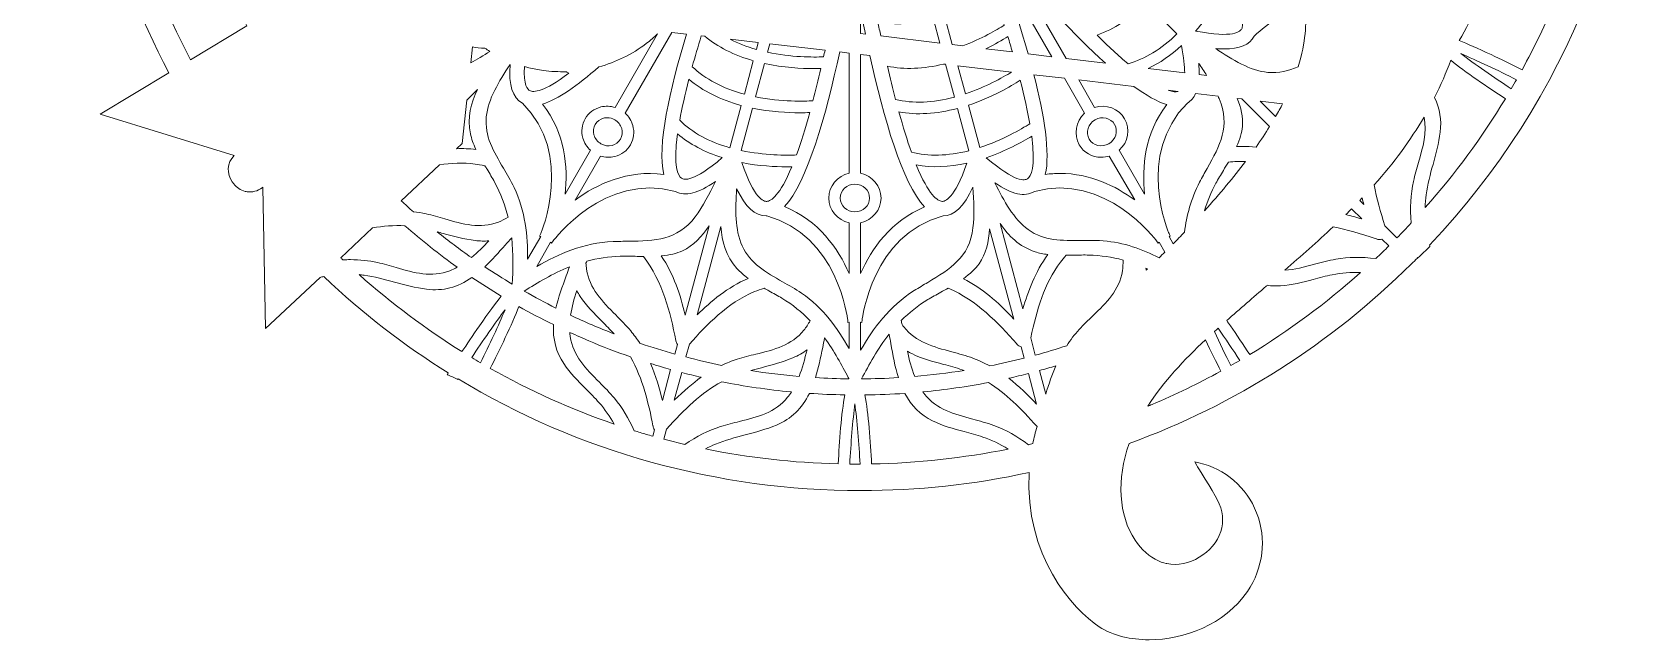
# Model space of a CAD drawing. Header units: millimetres. Extents: x 52 to 1305, y -358 to -18.
# Drawn here: x 1011.9 to 1304.7, y -357.8 to -247.4 of the extents above; entities that cross this region are included whole.
import ezdxf

# ---------------------------------------------------------------- set-up
doc = ezdxf.new("R2010")
doc.units = ezdxf.units.MM
doc.header["$MEASUREMENT"] = 0
doc.layers.add('Layer 1', color=7, linetype='Continuous')

msp = doc.modelspace()

# ---------------------------------------------------------------- linework, layer by layer
at = {"layer": 'Layer 1', "lineweight": 0}
for points, knots in [([(1304.68, -188.57), (1304.68, -159.12), (1295.81, -130.94), (1279.01, -107.05), (1283.1, -100.41), (1286.58, -96), (1286.61, -95.95), (1286.61, -95.95), (1290.7, -90.78), (1290.7, -90.78), (1290.7, -90.78), (1284.61, -93.28), (1284.61, -93.28), (1284.56, -93.3), (1279.24, -95.46), (1271.73, -97.57), (1268.94, -94.23), (1266.03, -91.04), (1263.06, -88.07), (1236.21, -61.22), (1200.52, -46.44), (1162.56, -46.44), (1124.59, -46.44), (1088.9, -61.22), (1062.06, -88.07), (1057.01, -93.11), (1052.29, -98.6), (1048.02, -104.39), (1041.03, -104.93), (1034.76, -102.76), (1031.22, -98.57), (1029.47, -96.5), (1028.57, -94.13), (1028.69, -91.89), (1028.92, -87.87), (1032.85, -84.07), (1036.95, -83.93), (1038.88, -83.85), (1040.82, -84.64), (1042.27, -86.07), (1043.69, -87.48), (1047.21, -91.36), (1047.25, -91.4), (1047.25, -91.4), (1047.77, -91.98), (1047.77, -91.98), (1047.77, -91.98), (1047.82, -91.2), (1047.82, -91.2), (1048.1, -86.29), (1045.92, -81.56), (1041.99, -78.56), (1037.98, -75.49), (1032.7, -74.63), (1027.86, -76.27), (1017.67, -79.74), (1011.92, -92.52), (1014.35, -100.54), (1016.61, -107.97), (1024.67, -117.36), (1037.04, -120.4), (1037.25, -120.46), (1037.47, -120.51), (1037.7, -120.56), (1026.4, -141.23), (1020.43, -164.74), (1020.43, -188.57), (1020.43, -211.7), (1026.07, -234.6), (1036.75, -254.82), (1036.75, -254.82), (1024.3, -262.34), (1024.3, -262.34), (1024.3, -262.34), (1048.6, -269.83), (1048.6, -269.83), (1047.35, -271.11), (1047.18, -273.16), (1048.29, -274.63), (1048.29, -274.63), (1048.56, -274.99), (1048.56, -274.99), (1049.07, -275.67), (1049.78, -276.14), (1050.6, -276.34), (1050.72, -276.37), (1050.85, -276.4), (1050.97, -276.41), (1051.94, -276.55), (1052.91, -276.3), (1053.69, -275.7), (1053.69, -275.7), (1053.83, -275.59), (1053.83, -275.59), (1053.83, -275.59), (1054.35, -301.27), (1054.35, -301.27), (1054.35, -301.27), (1064.24, -291.96), (1064.24, -291.96), (1064.47, -291.91), (1064.69, -291.87), (1064.92, -291.83), (1071.93, -298.46), (1079.51, -304.31), (1087.55, -309.32), (1087.48, -309.43), (1087.41, -309.54), (1087.35, -309.64), (1087.99, -309.92), (1088.63, -310.2), (1089.27, -310.5), (1089.28, -310.47), (1089.3, -310.44), (1089.32, -310.41), (1111.24, -323.62), (1136.42, -330.7), (1162.56, -330.7), (1172.85, -330.7), (1183.13, -329.59), (1193.13, -327.41), (1192.28, -342.47), (1201.08, -352.33), (1205.89, -355.45), (1207.12, -356.25), (1208.57, -356.86), (1210.19, -357.26), (1211.65, -357.61), (1213.26, -357.8), (1214.93, -357.8), (1221.3, -357.8), (1228.65, -355.1), (1232.81, -349.02), (1235.7, -344.8), (1236.33, -339.46), (1234.49, -334.75), (1232.68, -330.12), (1228.76, -326.72), (1223.98, -325.65), (1223.98, -325.65), (1223.23, -325.48), (1223.23, -325.48), (1223.23, -325.48), (1223.63, -326.15), (1223.63, -326.15), (1223.66, -326.19), (1226.41, -330.66), (1227.37, -332.42), (1228.35, -334.21), (1228.57, -336.3), (1227.97, -338.15), (1226.73, -342.02), (1222.06, -344.79), (1218.18, -343.97), (1218.17, -343.97), (1217.27, -343.8), (1216.67, -343.47), (1215.02, -342.73), (1213.54, -341.42), (1212.39, -339.68), (1209.4, -335.19), (1209, -328.64), (1211.31, -322.14), (1230.62, -315.11), (1247.88, -304.12), (1262.64, -289.48), (1263, -289.15), (1263.36, -288.83), (1263.72, -288.5), (1263.72, -288.5), (1263.67, -288.45), (1263.67, -288.45), (1263.71, -288.41), (1263.75, -288.37), (1263.79, -288.33), (1263.79, -288.36), (1263.8, -288.39), (1263.81, -288.42), (1264.54, -287.74), (1265.28, -287.05), (1266, -286.36), (1265.98, -286.28), (1265.96, -286.19), (1265.94, -286.1), (1290.96, -259.62), (1304.68, -225.15), (1304.68, -188.57)], [0, 0, 0, 0, 1, 1, 1, 2, 2, 2, 3, 3, 3, 4, 4, 4, 5, 5, 5, 6, 6, 6, 7, 7, 7, 8, 8, 8, 9, 9, 9, 10, 10, 10, 11, 11, 11, 12, 12, 12, 13, 13, 13, 14, 14, 14, 15, 15, 15, 16, 16, 16, 17, 17, 17, 18, 18, 18, 19, 19, 19, 20, 20, 20, 21, 21, 21, 22, 22, 22, 23, 23, 23, 24, 24, 24, 25, 25, 25, 26, 26, 26, 27, 27, 27, 28, 28, 28, 29, 29, 29, 30, 30, 30, 31, 31, 31, 32, 32, 32, 33, 33, 33, 34, 34, 34, 35, 35, 35, 36, 36, 36, 37, 37, 37, 38, 38, 38, 39, 39, 39, 40, 40, 40, 41, 41, 41, 42, 42, 42, 43, 43, 43, 44, 44, 44, 45, 45, 45, 46, 46, 46, 47, 47, 47, 48, 48, 48, 49, 49, 49, 50, 50, 50, 51, 51, 51, 52, 52, 52, 53, 53, 53, 54, 54, 54, 55, 55, 55, 56, 56, 56, 57, 57, 57, 58, 58, 58, 59, 59, 59, 60, 60, 60, 61, 61, 61, 62, 62, 62, 62]), ([(1029.74, -224.37), (1029.83, -224.41), (1029.92, -224.44), (1030.01, -224.47), (1034.44, -225.45), (1039.45, -226.56), (1043.62, -229.43), (1044.52, -232), (1045.48, -234.5), (1046.47, -236.86), (1046.92, -237.92), (1047.41, -239.01), (1047.98, -240.27), (1047.35, -240.27), (1046.76, -240.22), (1046.2, -240.13), (1042.65, -239.58), (1040.4, -237.24), (1038.03, -234.75), (1037.23, -233.92), (1036.41, -233.06), (1035.53, -232.26), (1034.3, -231.14), (1032.95, -230.17), (1031.45, -229.31), (1032.24, -230.98), (1033.03, -232.63), (1033.78, -234.31), (1034.7, -235.14), (1035.57, -236.02), (1036.43, -236.88), (1037.81, -238.27), (1039.23, -239.71), (1040.84, -240.93), (1043.31, -242.8), (1046.02, -243.52), (1049.36, -243.17), (1049.86, -244.2), (1050.39, -245.23), (1050.93, -246.26), (1050.93, -246.26), (1040.69, -252.44), (1040.69, -252.44), (1036.02, -243.55), (1032.35, -234.11), (1029.74, -224.37)], [0, 0, 0, 0, 1, 1, 1, 2, 2, 2, 3, 3, 3, 4, 4, 4, 5, 5, 5, 6, 6, 6, 7, 7, 7, 8, 8, 8, 9, 9, 9, 10, 10, 10, 11, 11, 11, 12, 12, 12, 13, 13, 13, 14, 14, 14, 15, 15, 15, 15]), ([(1277.11, -251.5), (1274.66, -250.35), (1272.76, -249.51), (1271.33, -248.96), (1272.52, -246.81), (1273.64, -244.65), (1274.67, -242.53), (1277.15, -242.6), (1279.35, -241.98), (1281.38, -240.64), (1283.09, -239.51), (1284.54, -238.06), (1285.93, -236.65), (1286.76, -235.82), (1287.61, -234.96), (1288.5, -234.19), (1289.78, -233.08), (1291.17, -232.13), (1292.73, -231.29), (1291.56, -234.81), (1290.24, -238.32), (1288.8, -241.74), (1287.02, -245.96), (1284.98, -250.16), (1282.74, -254.25), (1280.83, -253.28), (1278.85, -252.31), (1277.11, -251.5)], [0, 0, 0, 0, 1, 1, 1, 2, 2, 2, 3, 3, 3, 4, 4, 4, 5, 5, 5, 6, 6, 6, 7, 7, 7, 8, 8, 8, 9, 9, 9, 9]), ([(1187.89, -235.59), (1187.89, -235.59), (1197.29, -251.87), (1197.29, -251.87), (1197.29, -251.87), (1192.96, -251.35), (1192.96, -251.35), (1191.44, -245.95), (1189.6, -240.42), (1187.89, -235.59)], [0, 0, 0, 0, 1, 1, 1, 2, 2, 2, 3, 3, 3, 3]), ([(1190.16, -235.34), (1195.12, -241.12), (1201.32, -247.92), (1207.02, -253.05), (1207.02, -253.05), (1199.88, -252.18), (1199.88, -252.18), (1199.88, -252.18), (1190.16, -235.34), (1190.16, -235.34)], [0, 0, 0, 0, 1, 1, 1, 2, 2, 2, 3, 3, 3, 3]), ([(1228.59, -239.72), (1232.1, -244.3), (1232.1, -246.12), (1231.78, -246.81), (1231.56, -247.26), (1230.34, -248.58), (1223.39, -247.22), (1225.84, -244.42), (1227.59, -241.54), (1228.59, -239.72)], [0, 0, 0, 0, 1, 1, 1, 2, 2, 2, 3, 3, 3, 3]), ([(1179.14, -249.67), (1179.14, -249.67), (1177.75, -244.47), (1177.75, -244.47), (1181.6, -243.25), (1184.86, -241.48), (1186.73, -240.35), (1187.4, -242.31), (1188.03, -244.26), (1188.62, -246.15), (1187.26, -247), (1184.5, -248.61), (1181.08, -249.91), (1181.08, -249.91), (1179.14, -249.67), (1179.14, -249.67)], [0, 0, 0, 0, 1, 1, 1, 2, 2, 2, 3, 3, 3, 4, 4, 4, 5, 5, 5, 5]), ([(1205.48, -247.96), (1208.59, -246.86), (1211.57, -244.9), (1214.37, -242.11), (1214.37, -242.11), (1220, -247.73), (1220, -247.73), (1217.17, -250.49), (1214.18, -252.31), (1211.11, -253.15), (1209.41, -251.71), (1207.52, -249.97), (1205.48, -247.96)], [0, 0, 0, 0, 1, 1, 1, 2, 2, 2, 3, 3, 3, 4, 4, 4, 4]), ([(1162.51, -243.3), (1162.78, -244.74), (1163.07, -246.24), (1163.38, -247.76), (1163.38, -247.76), (1162.51, -247.66), (1162.51, -247.66), (1162.51, -247.66), (1162.51, -243.3), (1162.51, -243.3)], [0, 0, 0, 0, 1, 1, 1, 2, 2, 2, 3, 3, 3, 3]), ([(1165.65, -245.58), (1168.76, -246.14), (1172.14, -245.95), (1175.74, -245.04), (1175.74, -245.04), (1176.91, -249.4), (1176.91, -249.4), (1176.91, -249.4), (1166.16, -248.1), (1166.16, -248.1), (1165.99, -247.27), (1165.82, -246.43), (1165.65, -245.58)], [0, 0, 0, 0, 1, 1, 1, 2, 2, 2, 3, 3, 3, 4, 4, 4, 4]), ([(1228.5, -250.47), (1231.38, -250.47), (1233.2, -249.71), (1234.06, -248.15), (1236.64, -245.54), (1239.78, -243.9), (1243.44, -243.22), (1243.46, -245.78), (1243.48, -249.11), (1242.04, -253.69), (1240.32, -254.46), (1238.54, -254.92), (1236.54, -254.73), (1233.28, -254.41), (1230.12, -252.43), (1227.05, -250.41), (1227.56, -250.45), (1228.05, -250.47), (1228.5, -250.47)], [0, 0, 0, 0, 1, 1, 1, 2, 2, 2, 3, 3, 3, 4, 4, 4, 5, 5, 5, 6, 6, 6, 6]), ([(1104.69, -260.47), (1107.47, -259.64), (1111.05, -257.11), (1114.9, -253.73), (1118.01, -252.89), (1120.96, -251.45), (1123.6, -249.44), (1124.29, -248.92), (1124.96, -248.35), (1125.6, -247.75), (1125.6, -247.75), (1117.89, -261.11), (1117.89, -261.11), (1117.04, -260.83), (1116.15, -260.8), (1115.29, -261.01), (1114.07, -261.31), (1113.05, -262.07), (1112.44, -263.14), (1111.82, -264.21), (1111.67, -265.46), (1112.02, -266.67), (1112.27, -267.52), (1112.75, -268.28), (1113.41, -268.88), (1113.41, -268.88), (1108.8, -276.86), (1108.8, -276.86), (1109.34, -271.92), (1108.8, -265.77), (1104.69, -260.47)], [0, 0, 0, 0, 1, 1, 1, 2, 2, 2, 3, 3, 3, 4, 4, 4, 5, 5, 5, 6, 6, 6, 7, 7, 7, 8, 8, 8, 9, 9, 9, 10, 10, 10, 10]), ([(1126.72, -273.25), (1120.13, -272.4), (1114.58, -275), (1110.6, -277.91), (1110.6, -277.91), (1115.21, -269.92), (1115.21, -269.92), (1116.05, -270.19), (1116.95, -270.23), (1117.81, -270.01), (1119.04, -269.71), (1120.05, -268.96), (1120.67, -267.89), (1121.29, -266.82), (1121.43, -265.56), (1121.08, -264.36), (1120.83, -263.5), (1120.36, -262.75), (1119.7, -262.15), (1119.7, -262.15), (1128.18, -247.45), (1128.18, -247.45), (1128.18, -247.45), (1130.84, -247.76), (1130.84, -247.76), (1127.81, -257.81), (1125.47, -268.14), (1126.72, -273.25)], [0, 0, 0, 0, 1, 1, 1, 2, 2, 2, 3, 3, 3, 4, 4, 4, 5, 5, 5, 6, 6, 6, 7, 7, 7, 8, 8, 8, 9, 9, 9, 9]), ([(1133.53, -248.08), (1133.53, -248.08), (1134.16, -248.15), (1134.16, -248.15), (1136.53, -250.11), (1139.49, -251.61), (1143, -252.6), (1143, -252.6), (1141.37, -258.69), (1141.37, -258.69), (1137.43, -257.63), (1134.25, -255.95), (1131.9, -253.69), (1132.39, -251.91), (1132.94, -250.03), (1133.53, -248.08)], [0, 0, 0, 0, 1, 1, 1, 2, 2, 2, 3, 3, 3, 4, 4, 4, 5, 5, 5, 5]), ([(1138.79, -248.69), (1138.79, -248.69), (1143.89, -249.29), (1143.89, -249.29), (1143.89, -249.29), (1143.55, -250.55), (1143.55, -250.55), (1141.8, -250.06), (1140.22, -249.43), (1138.79, -248.69)], [0, 0, 0, 0, 1, 1, 1, 2, 2, 2, 3, 3, 3, 3]), ([(1189.27, -248.22), (1189.55, -249.17), (1189.83, -250.09), (1190.09, -251), (1190.09, -251), (1185.27, -250.42), (1185.27, -250.42), (1186.91, -249.62), (1188.28, -248.83), (1189.27, -248.22)], [0, 0, 0, 0, 1, 1, 1, 2, 2, 2, 3, 3, 3, 3]), ([(1091.62, -253.01), (1091.62, -253.01), (1091.93, -250.09), (1091.93, -250.09), (1092.59, -250.24), (1093.34, -250.31), (1094.19, -250.32), (1094.49, -250.52), (1094.79, -250.72), (1095.1, -250.9), (1093.96, -251.65), (1092.8, -252.38), (1091.62, -253.01)], [0, 0, 0, 0, 1, 1, 1, 2, 2, 2, 3, 3, 3, 4, 4, 4, 4]), ([(1145.58, -251.06), (1145.58, -251.06), (1145.98, -249.53), (1145.98, -249.53), (1145.98, -249.53), (1156.04, -250.7), (1156.04, -250.7), (1155.95, -251.11), (1155.86, -251.51), (1155.77, -251.9), (1153.91, -251.98), (1149.89, -251.98), (1145.58, -251.06)], [0, 0, 0, 0, 1, 1, 1, 2, 2, 2, 3, 3, 3, 4, 4, 4, 4]), ([(1148.67, -279.11), (1152.75, -274.77), (1156.21, -262.53), (1158.7, -251.01), (1158.7, -251.01), (1160.42, -251.22), (1160.42, -251.22), (1160.42, -251.22), (1160.42, -273.06), (1160.42, -273.06), (1158.28, -273.53), (1156.71, -275.39), (1156.71, -277.55), (1156.71, -279.7), (1158.28, -281.56), (1160.42, -282.03), (1160.42, -282.03), (1160.42, -291.25), (1160.42, -291.25), (1158.42, -286.7), (1154.88, -281.64), (1148.67, -279.11)], [0, 0, 0, 0, 1, 1, 1, 2, 2, 2, 3, 3, 3, 4, 4, 4, 5, 5, 5, 6, 6, 6, 7, 7, 7, 7]), ([(1162.51, -273.06), (1162.51, -273.06), (1162.51, -251.46), (1162.51, -251.46), (1162.51, -251.46), (1164.2, -251.66), (1164.2, -251.66), (1166.67, -262.94), (1170.1, -274.94), (1174.14, -279.16), (1168, -281.71), (1164.49, -286.74), (1162.51, -291.25), (1162.51, -291.25), (1162.51, -282.03), (1162.51, -282.03), (1164.65, -281.56), (1166.21, -279.7), (1166.21, -277.55), (1166.21, -275.39), (1164.65, -273.53), (1162.51, -273.06)], [0, 0, 0, 0, 1, 1, 1, 2, 2, 2, 3, 3, 3, 4, 4, 4, 5, 5, 5, 6, 6, 6, 7, 7, 7, 7]), ([(1214.8, -253.99), (1216.88, -253.01), (1218.9, -251.63), (1220.83, -249.85), (1221.25, -252.01), (1221.41, -253.61), (1221.41, -254.79), (1221.41, -254.79), (1214.8, -253.99), (1214.8, -253.99)], [0, 0, 0, 0, 1, 1, 1, 2, 2, 2, 3, 3, 3, 3]), ([(1271.61, -251.32), (1274.43, -252.5), (1278.44, -254.4), (1281.73, -256.06), (1281.43, -256.6), (1281.11, -257.15), (1280.78, -257.71), (1277.7, -255.69), (1274.04, -253.17), (1271.61, -251.32)], [0, 0, 0, 0, 1, 1, 1, 2, 2, 2, 3, 3, 3, 3]), ([(1097.57, -272.12), (1095.79, -269.13), (1094.12, -266.3), (1094.46, -262.8), (1094.78, -259.54), (1096.76, -256.38), (1098.78, -253.31), (1098.5, -257.07), (1099.23, -259.31), (1101.03, -260.31), (1110.51, -269.69), (1104.42, -283.87), (1104.35, -284.01), (1104.35, -284.01), (1104.15, -284.46), (1104.15, -284.46), (1104.15, -284.46), (1104.36, -284.55), (1104.36, -284.55), (1104.36, -284.55), (1101.97, -288.68), (1101.97, -288.68), (1101.99, -284.4), (1101.57, -279.93), (1099.5, -275.61), (1098.92, -274.4), (1098.23, -273.24), (1097.57, -272.12)], [0, 0, 0, 0, 1, 1, 1, 2, 2, 2, 3, 3, 3, 4, 4, 4, 5, 5, 5, 6, 6, 6, 7, 7, 7, 8, 8, 8, 9, 9, 9, 9]), ([(1101.41, -253.66), (1101.67, -253.73), (1101.93, -253.81), (1102.2, -253.87), (1103.05, -254.08), (1103.93, -254.25), (1104.8, -254.37), (1106.21, -254.56), (1107.61, -254.63), (1109.01, -254.6), (1109.17, -254.69), (1109.32, -254.77), (1109.47, -254.85), (1104.89, -258.36), (1103.06, -258.37), (1102.37, -258.04), (1102.03, -257.88), (1101.18, -257.12), (1101.41, -253.66)], [0, 0, 0, 0, 1, 1, 1, 2, 2, 2, 3, 3, 3, 4, 4, 4, 5, 5, 5, 6, 6, 6, 6]), ([(1143.4, -259.16), (1143.4, -259.16), (1145.03, -253.11), (1145.03, -253.11), (1148.52, -253.87), (1151.79, -254.04), (1153.96, -254.04), (1154.41, -254.04), (1154.86, -254.03), (1155.29, -254.02), (1154.81, -256.08), (1154.33, -258.05), (1153.84, -259.89), (1152.41, -259.97), (1148.13, -260.12), (1143.4, -259.16)], [0, 0, 0, 0, 1, 1, 1, 2, 2, 2, 3, 3, 3, 4, 4, 4, 5, 5, 5, 5]), ([(1179.54, -259.23), (1175.61, -260.28), (1172.01, -260.41), (1168.85, -259.63), (1168.35, -257.74), (1167.85, -255.71), (1167.37, -253.6), (1170.5, -254.23), (1173.92, -254.1), (1177.57, -253.22), (1177.57, -253.22), (1177.95, -253.26), (1177.95, -253.26), (1177.95, -253.26), (1179.54, -259.23), (1179.54, -259.23)], [0, 0, 0, 0, 1, 1, 1, 2, 2, 2, 3, 3, 3, 4, 4, 4, 5, 5, 5, 5]), ([(1189.94, -254.66), (1188.25, -255.7), (1185.19, -257.4), (1181.54, -258.62), (1181.54, -258.62), (1180.18, -253.52), (1180.18, -253.52), (1180.18, -253.52), (1189.94, -254.66), (1189.94, -254.66)], [0, 0, 0, 0, 1, 1, 1, 2, 2, 2, 3, 3, 3, 3]), ([(1223.97, -253.07), (1223.98, -253.08), (1223.98, -253.09), (1223.99, -253.09), (1224.46, -253.81), (1224.94, -254.54), (1225.4, -255.28), (1225.4, -255.28), (1224.05, -255.11), (1224.05, -255.11), (1224.06, -254.48), (1224.03, -253.81), (1223.97, -253.07)], [0, 0, 0, 0, 1, 1, 1, 2, 2, 2, 3, 3, 3, 4, 4, 4, 4]), ([(1265.31, -276.96), (1265.56, -275.09), (1266.06, -273.23), (1266.55, -271.43), (1267.07, -269.54), (1267.6, -267.59), (1267.85, -265.58), (1268.13, -263.36), (1267.8, -261.29), (1266.85, -259.29), (1267.98, -257.03), (1268.96, -254.77), (1269.77, -252.49), (1272.4, -254.67), (1276.48, -257.42), (1279.71, -259.51), (1275.48, -266.49), (1270.58, -273.14), (1265.13, -279.3), (1265.15, -278.5), (1265.2, -277.72), (1265.31, -276.96)], [0, 0, 0, 0, 1, 1, 1, 2, 2, 2, 3, 3, 3, 4, 4, 4, 5, 5, 5, 6, 6, 6, 7, 7, 7, 7]), ([(1129.62, -263.42), (1130.02, -261.23), (1130.58, -258.73), (1131.3, -255.96), (1133.81, -258.1), (1137, -259.7), (1140.82, -260.74), (1140.82, -260.74), (1138.76, -268.42), (1138.76, -268.42), (1134.96, -267.34), (1131.88, -265.67), (1129.62, -263.42)], [0, 0, 0, 0, 1, 1, 1, 2, 2, 2, 3, 3, 3, 4, 4, 4, 4]), ([(1182.09, -260.68), (1186.34, -259.27), (1189.79, -257.26), (1191.51, -256.16), (1192.27, -259.11), (1192.86, -261.77), (1193.26, -264.06), (1191.72, -265.03), (1188.29, -267.03), (1184.16, -268.38), (1184.16, -268.38), (1182.09, -260.68), (1182.09, -260.68)], [0, 0, 0, 0, 1, 1, 1, 2, 2, 2, 3, 3, 3, 4, 4, 4, 4]), ([(1199.55, -255.79), (1199.55, -255.79), (1203.23, -262.15), (1203.23, -262.15), (1201.61, -263.63), (1201.18, -266.02), (1202.26, -267.89), (1203.06, -269.28), (1204.59, -270.15), (1206.25, -270.15), (1206.75, -270.15), (1207.24, -270.07), (1207.71, -269.92), (1207.71, -269.92), (1212.32, -277.9), (1212.32, -277.9), (1208.87, -275.37), (1204.23, -273.08), (1198.75, -273.08), (1197.88, -273.08), (1196.99, -273.14), (1196.07, -273.26), (1196.99, -269.39), (1195.9, -262.58), (1193.99, -255.14), (1193.99, -255.14), (1199.55, -255.79), (1199.55, -255.79)], [0, 0, 0, 0, 1, 1, 1, 2, 2, 2, 3, 3, 3, 4, 4, 4, 5, 5, 5, 6, 6, 6, 7, 7, 7, 8, 8, 8, 9, 9, 9, 9]), ([(1218.16, -260.57), (1214.12, -265.85), (1213.6, -271.96), (1214.13, -276.85), (1214.13, -276.85), (1209.52, -268.87), (1209.52, -268.87), (1211.14, -267.4), (1211.57, -265.01), (1210.49, -263.14), (1210.49, -263.14), (1210.49, -263.14), (1210.49, -263.14), (1209.41, -261.27), (1207.13, -260.44), (1205.04, -261.11), (1205.04, -261.11), (1202.14, -256.09), (1202.14, -256.09), (1202.14, -256.09), (1212.14, -257.26), (1212.14, -257.26), (1214.37, -258.89), (1216.43, -260.07), (1218.16, -260.57)], [0, 0, 0, 0, 1, 1, 1, 2, 2, 2, 3, 3, 3, 4, 4, 4, 5, 5, 5, 6, 6, 6, 7, 7, 7, 8, 8, 8, 8]), ([(1091.59, -265.88), (1091.77, -266.78), (1092.09, -267.69), (1092.57, -268.72), (1091.38, -268.58), (1090.2, -268.55), (1089.04, -268.59), (1089.04, -268.59), (1090.05, -267.63), (1090.05, -267.63), (1090.05, -267.63), (1090.9, -259.77), (1090.9, -259.77), (1090.9, -259.77), (1092.85, -257.82), (1092.85, -257.82), (1091.69, -260.23), (1090.98, -262.93), (1091.59, -265.88)], [0, 0, 0, 0, 1, 1, 1, 2, 2, 2, 3, 3, 3, 4, 4, 4, 5, 5, 5, 6, 6, 6, 6]), ([(1219.33, -285.85), (1219.33, -285.85), (1218.57, -284.55), (1218.57, -284.55), (1218.57, -284.55), (1218.77, -284.46), (1218.77, -284.46), (1218.77, -284.46), (1218.57, -284.02), (1218.57, -284.02), (1218.51, -283.87), (1212.42, -269.66), (1221.92, -260.29), (1222.55, -259.9), (1223.05, -259.32), (1223.4, -258.57), (1223.4, -258.57), (1227.49, -259.05), (1227.49, -259.05), (1227.55, -259.2), (1227.62, -259.34), (1227.69, -259.49), (1229.79, -264.49), (1227.8, -268.05), (1225.5, -272.16), (1225.04, -272.97), (1224.58, -273.8), (1224.13, -274.67), (1222.55, -277.72), (1221.76, -280.76), (1221.39, -283.74), (1220.72, -284.44), (1220.03, -285.14), (1219.33, -285.85)], [0, 0, 0, 0, 1, 1, 1, 2, 2, 2, 3, 3, 3, 4, 4, 4, 5, 5, 5, 6, 6, 6, 7, 7, 7, 8, 8, 8, 9, 9, 9, 10, 10, 10, 11, 11, 11, 11]), ([(1220.2, -258.2), (1219.84, -258.3), (1219.27, -258.29), (1218.38, -257.98), (1218.38, -257.98), (1220.2, -258.2), (1220.2, -258.2)], [0, 0, 0, 0, 1, 1, 1, 2, 2, 2, 2]), ([(1230.98, -259.46), (1230.98, -259.46), (1231.82, -259.55), (1231.82, -259.55), (1231.82, -259.55), (1236.84, -264.58), (1236.84, -264.58), (1236.09, -265.79), (1235.27, -267.03), (1234.38, -268.29), (1233.54, -268.21), (1232.69, -268.16), (1231.83, -268.16), (1231.51, -268.16), (1231.18, -268.17), (1230.85, -268.18), (1231.45, -266.84), (1231.79, -265.66), (1231.9, -264.58), (1232.07, -262.86), (1231.66, -261.11), (1230.98, -259.46)], [0, 0, 0, 0, 1, 1, 1, 2, 2, 2, 3, 3, 3, 4, 4, 4, 5, 5, 5, 6, 6, 6, 7, 7, 7, 7]), ([(1239.22, -260.42), (1238.83, -261.18), (1238.4, -261.95), (1237.95, -262.73), (1237.95, -262.73), (1235.16, -259.94), (1235.16, -259.94), (1235.16, -259.94), (1239.22, -260.42), (1239.22, -260.42)], [0, 0, 0, 0, 1, 1, 1, 2, 2, 2, 3, 3, 3, 3]), ([(1118.86, -266.84), (1118.53, -267.42), (1117.98, -267.82), (1117.32, -267.99), (1116.64, -268.16), (1115.92, -268.05), (1115.3, -267.69), (1115.3, -267.69), (1115.3, -267.69), (1115.3, -267.69), (1114.67, -267.33), (1114.22, -266.76), (1114.03, -266.09), (1113.84, -265.43), (1113.91, -264.75), (1114.24, -264.18), (1114.57, -263.61), (1115.12, -263.2), (1115.79, -263.04), (1116, -262.99), (1116.21, -262.96), (1116.42, -262.96), (1116.9, -262.96), (1117.38, -263.09), (1117.81, -263.34), (1118.43, -263.7), (1118.88, -264.26), (1119.08, -264.94), (1119.27, -265.59), (1119.19, -266.27), (1118.86, -266.84)], [0, 0, 0, 0, 1, 1, 1, 2, 2, 2, 3, 3, 3, 4, 4, 4, 5, 5, 5, 6, 6, 6, 7, 7, 7, 8, 8, 8, 9, 9, 9, 10, 10, 10, 10]), ([(1140.79, -268.91), (1140.79, -268.91), (1142.85, -261.22), (1142.85, -261.22), (1146.19, -261.91), (1149.31, -262.06), (1151.37, -262.06), (1152.11, -262.06), (1152.75, -262.04), (1153.27, -262.01), (1152.45, -264.96), (1151.63, -267.55), (1150.83, -269.73), (1149.01, -269.8), (1145.03, -269.81), (1140.79, -268.91)], [0, 0, 0, 0, 1, 1, 1, 2, 2, 2, 3, 3, 3, 4, 4, 4, 5, 5, 5, 5]), ([(1171.74, -269.2), (1170.99, -267.1), (1170.22, -264.65), (1169.46, -261.9), (1172.7, -262.5), (1176.28, -262.29), (1180.09, -261.27), (1180.09, -261.27), (1182.15, -268.96), (1182.15, -268.96), (1178.32, -269.93), (1174.82, -270.01), (1171.74, -269.2)], [0, 0, 0, 0, 1, 1, 1, 2, 2, 2, 3, 3, 3, 4, 4, 4, 4]), ([(1205.12, -263.34), (1206.39, -262.61), (1207.99, -262.98), (1208.68, -264.18), (1209.37, -265.38), (1208.9, -266.95), (1207.63, -267.69), (1206.36, -268.42), (1204.76, -268.04), (1204.07, -266.84), (1203.37, -265.65), (1203.85, -264.07), (1205.12, -263.34)], [0, 0, 0, 0, 1, 1, 1, 2, 2, 2, 3, 3, 3, 4, 4, 4, 4]), ([(1263.9, -271.11), (1263.58, -272.22), (1263.25, -273.36), (1263, -274.52), (1262.48, -276.91), (1262.35, -279.38), (1262.61, -282.06), (1261.7, -283.04), (1260.84, -283.93), (1260, -284.79), (1260, -284.79), (1257.8, -282.58), (1257.8, -282.58), (1257.02, -280.1), (1256.3, -277.64), (1255.88, -275.16), (1259.43, -271.18), (1262.46, -267.05), (1264.92, -262.83), (1265.5, -265.63), (1264.72, -268.3), (1263.9, -271.11)], [0, 0, 0, 0, 1, 1, 1, 2, 2, 2, 3, 3, 3, 4, 4, 4, 5, 5, 5, 6, 6, 6, 7, 7, 7, 7]), ([(1129.22, -265.89), (1131.42, -267.75), (1134.14, -269.2), (1137.35, -270.21), (1132.08, -274.77), (1130.37, -274.25), (1129.97, -273.97), (1129.32, -273.52), (1128.4, -271.87), (1129.22, -265.89)], [0, 0, 0, 0, 1, 1, 1, 2, 2, 2, 3, 3, 3, 3]), ([(1192.82, -274.05), (1192.4, -274.34), (1190.67, -274.85), (1185.35, -270.22), (1188.87, -269.01), (1191.83, -267.4), (1193.6, -266.32), (1194.35, -272.04), (1193.44, -273.62), (1192.82, -274.05)], [0, 0, 0, 0, 1, 1, 1, 2, 2, 2, 3, 3, 3, 3]), ([(1085.94, -271.5), (1088.05, -271.19), (1090.22, -271.09), (1092.41, -271.39), (1092.95, -271.46), (1093.52, -271.56), (1094.22, -271.71), (1094.35, -271.91), (1094.47, -272.11), (1094.59, -272.3), (1095.09, -273.12), (1095.56, -273.89), (1095.97, -274.66), (1097.09, -276.74), (1097.9, -278.84), (1098.43, -281.04), (1097.83, -281.4), (1097.26, -281.68), (1096.67, -281.91), (1093.33, -283.2), (1090.21, -282.29), (1086.91, -281.33), (1085.8, -281.01), (1084.66, -280.67), (1083.5, -280.42), (1082.76, -280.26), (1082.01, -280.14), (1081.2, -280.05), (1080.45, -279.39), (1079.72, -278.72), (1078.99, -278.05), (1078.99, -278.05), (1085.94, -271.5), (1085.94, -271.5)], [0, 0, 0, 0, 1, 1, 1, 2, 2, 2, 3, 3, 3, 4, 4, 4, 5, 5, 5, 6, 6, 6, 7, 7, 7, 8, 8, 8, 9, 9, 9, 10, 10, 10, 11, 11, 11, 11]), ([(1150, -271.86), (1147.79, -277.18), (1146.21, -278.1), (1145.45, -278.16), (1144.95, -278.19), (1143.19, -277.78), (1140.9, -271.11), (1144.07, -271.73), (1147.02, -271.87), (1148.99, -271.87), (1149.33, -271.87), (1149.67, -271.86), (1150, -271.86)], [0, 0, 0, 0, 1, 1, 1, 2, 2, 2, 3, 3, 3, 4, 4, 4, 4]), ([(1172.63, -271.54), (1175.46, -272.05), (1178.54, -271.94), (1181.82, -271.21), (1179.55, -277.79), (1177.8, -278.2), (1177.31, -278.16), (1176.52, -278.1), (1174.9, -277.13), (1172.63, -271.54)], [0, 0, 0, 0, 1, 1, 1, 2, 2, 2, 3, 3, 3, 3]), ([(1227.08, -274.86), (1227.48, -274.13), (1227.95, -273.35), (1228.45, -272.52), (1228.75, -272.03), (1229.06, -271.53), (1229.36, -271.01), (1230.41, -270.91), (1231.44, -270.88), (1232.46, -270.91), (1230.3, -273.77), (1227.82, -276.76), (1225.01, -279.86), (1225.53, -278.13), (1226.21, -276.49), (1227.08, -274.86)], [0, 0, 0, 0, 1, 1, 1, 2, 2, 2, 3, 3, 3, 4, 4, 4, 5, 5, 5, 5]), ([(1103.64, -289.97), (1103.64, -289.97), (1106.16, -285.59), (1106.16, -285.59), (1106.16, -285.59), (1106.34, -285.72), (1106.34, -285.72), (1106.34, -285.72), (1106.63, -285.33), (1106.63, -285.33), (1106.72, -285.2), (1115.94, -272.8), (1128.85, -276.37), (1130.67, -277.33), (1132.99, -276.72), (1136.13, -274.53), (1136.12, -274.54), (1136.12, -274.55), (1136.12, -274.55), (1135.01, -276.77), (1133.86, -279.07), (1132.42, -280.96), (1129.14, -285.29), (1125.07, -285.34), (1120.35, -285.4), (1119.43, -285.41), (1118.47, -285.42), (1117.5, -285.47), (1112.05, -285.71), (1107.61, -287.69), (1103.64, -289.97)], [0, 0, 0, 0, 1, 1, 1, 2, 2, 2, 3, 3, 3, 4, 4, 4, 5, 5, 5, 6, 6, 6, 7, 7, 7, 8, 8, 8, 9, 9, 9, 10, 10, 10, 10]), ([(1161.46, -280.06), (1159.99, -280.06), (1158.8, -278.93), (1158.8, -277.55), (1158.8, -276.16), (1159.99, -275.03), (1161.46, -275.03), (1162.93, -275.03), (1164.13, -276.16), (1164.13, -277.55), (1164.13, -278.93), (1162.93, -280.06), (1161.46, -280.06)], [0, 0, 0, 0, 1, 1, 1, 2, 2, 2, 3, 3, 3, 4, 4, 4, 4]), ([(1216.76, -288.41), (1213.7, -286.85), (1210.36, -285.61), (1206.59, -285.33), (1205.74, -285.26), (1204.89, -285.25), (1204.04, -285.25), (1203.56, -285.25), (1203.07, -285.25), (1202.6, -285.26), (1199.12, -285.3), (1195.84, -285.34), (1192.98, -283.29), (1190.32, -281.38), (1188.56, -278.09), (1186.92, -274.8), (1190.01, -276.91), (1192.31, -277.42), (1194.09, -276.36), (1206.98, -272.82), (1216.2, -285.2), (1216.3, -285.33), (1216.3, -285.33), (1216.58, -285.72), (1216.58, -285.72), (1216.58, -285.72), (1216.76, -285.59), (1216.76, -285.59), (1216.76, -285.59), (1217.8, -287.38), (1217.8, -287.38), (1217.45, -287.73), (1217.11, -288.07), (1216.76, -288.41)], [0, 0, 0, 0, 1, 1, 1, 2, 2, 2, 3, 3, 3, 4, 4, 4, 5, 5, 5, 6, 6, 6, 7, 7, 7, 8, 8, 8, 9, 9, 9, 10, 10, 10, 11, 11, 11, 11]), ([(1151.74, -294.82), (1150.64, -294.06), (1149.46, -293.4), (1148.32, -292.76), (1145.29, -291.06), (1142.43, -289.45), (1140.97, -286.24), (1139.62, -283.26), (1139.75, -279.54), (1139.97, -275.87), (1141.59, -279.23), (1143.32, -280.81), (1145.35, -280.81), (1145.38, -280.81), (1145.41, -280.81), (1145.44, -280.81), (1158.31, -284.2), (1160.13, -299.51), (1160.15, -299.67), (1160.15, -299.67), (1160.2, -300.15), (1160.2, -300.15), (1160.2, -300.15), (1160.42, -300.13), (1160.42, -300.13), (1160.42, -300.13), (1160.42, -304.9), (1160.42, -304.9), (1158.3, -301.19), (1155.7, -297.52), (1151.74, -294.82)], [0, 0, 0, 0, 1, 1, 1, 2, 2, 2, 3, 3, 3, 4, 4, 4, 5, 5, 5, 6, 6, 6, 7, 7, 7, 8, 8, 8, 9, 9, 9, 10, 10, 10, 10]), ([(1162.51, -300.13), (1162.51, -300.13), (1162.73, -300.15), (1162.73, -300.15), (1162.73, -300.15), (1162.78, -299.67), (1162.78, -299.67), (1162.8, -299.51), (1164.6, -284.2), (1177.49, -280.81), (1179.54, -280.77), (1181.29, -279.09), (1182.92, -275.58), (1182.92, -275.59), (1182.93, -275.59), (1182.93, -275.6), (1183.07, -278.07), (1183.23, -280.63), (1182.93, -282.99), (1182.26, -288.37), (1178.75, -290.46), (1174.7, -292.87), (1173.9, -293.34), (1173.08, -293.83), (1172.26, -294.36), (1167.67, -297.29), (1164.8, -301.22), (1162.51, -305.19), (1162.51, -305.19), (1162.51, -300.13), (1162.51, -300.13)], [0, 0, 0, 0, 1, 1, 1, 2, 2, 2, 3, 3, 3, 4, 4, 4, 5, 5, 5, 6, 6, 6, 7, 7, 7, 8, 8, 8, 9, 9, 9, 10, 10, 10, 10]), ([(1253.96, -278.75), (1253.96, -278.75), (1253.23, -278.01), (1253.23, -278.01), (1253.38, -277.85), (1253.53, -277.69), (1253.68, -277.53), (1253.77, -277.93), (1253.86, -278.33), (1253.96, -278.75)], [0, 0, 0, 0, 1, 1, 1, 2, 2, 2, 3, 3, 3, 3]), ([(1251.76, -279.5), (1251.76, -279.5), (1253.62, -281.35), (1253.62, -281.35), (1252.67, -281.06), (1251.71, -280.79), (1250.73, -280.54), (1251.08, -280.2), (1251.42, -279.85), (1251.76, -279.5)], [0, 0, 0, 0, 1, 1, 1, 2, 2, 2, 3, 3, 3, 3]), ([(1068.4, -288.78), (1068.27, -288.66), (1068.13, -288.54), (1068, -288.41), (1068, -288.41), (1073.76, -282.99), (1073.76, -282.99), (1075.69, -282.65), (1077.67, -282.47), (1079.67, -282.6), (1082.72, -285.25), (1085.92, -287.78), (1089.19, -290.12), (1088.73, -290.37), (1088.28, -290.58), (1087.84, -290.75), (1084.5, -292.04), (1081.38, -291.13), (1078.08, -290.17), (1076.97, -289.84), (1075.83, -289.51), (1074.67, -289.26), (1073.08, -288.91), (1071.46, -288.74), (1069.76, -288.74), (1069.31, -288.74), (1068.86, -288.76), (1068.4, -288.78)], [0, 0, 0, 0, 1, 1, 1, 2, 2, 2, 3, 3, 3, 4, 4, 4, 5, 5, 5, 6, 6, 6, 7, 7, 7, 8, 8, 8, 9, 9, 9, 9]), ([(1085.54, -283.69), (1085.89, -283.79), (1086.24, -283.88), (1086.59, -283.98), (1088.48, -284.49), (1090.43, -285.02), (1092.44, -285.27), (1093.29, -285.38), (1094.14, -285.4), (1094.95, -285.33), (1093.98, -286.35), (1092.9, -287.42), (1091.75, -288.36), (1089.65, -286.88), (1087.57, -285.32), (1085.54, -283.69)], [0, 0, 0, 0, 1, 1, 1, 2, 2, 2, 3, 3, 3, 4, 4, 4, 5, 5, 5, 5]), ([(1126.27, -288.06), (1127.84, -287.92), (1129.07, -287.63), (1130.12, -287.15), (1132.13, -286.24), (1133.7, -284.49), (1134.96, -282.59), (1134.96, -282.59), (1130.62, -298.81), (1130.62, -298.81), (1129.74, -295.14), (1128.52, -291.4), (1126.27, -288.06)], [0, 0, 0, 0, 1, 1, 1, 2, 2, 2, 3, 3, 3, 4, 4, 4, 4]), ([(1132.79, -298.77), (1132.79, -298.77), (1137.09, -282.74), (1137.09, -282.74), (1137.29, -285.4), (1138.03, -288.1), (1140.03, -290.35), (1140.58, -290.97), (1141.25, -291.56), (1142.07, -292.15), (1138.32, -293.79), (1135.3, -296.3), (1132.79, -298.77)], [0, 0, 0, 0, 1, 1, 1, 2, 2, 2, 3, 3, 3, 4, 4, 4, 4]), ([(1184.03, -289.5), (1185.32, -287.71), (1185.81, -285.41), (1185.95, -283.13), (1185.95, -283.13), (1190.34, -299.53), (1190.34, -299.53), (1187.42, -296.4), (1184.6, -293.92), (1181.18, -292.2), (1182.45, -291.3), (1183.37, -290.43), (1184.03, -289.5)], [0, 0, 0, 0, 1, 1, 1, 2, 2, 2, 3, 3, 3, 4, 4, 4, 4]), ([(1196.55, -287.82), (1194.23, -291), (1192.92, -294.49), (1192.01, -297.69), (1192.01, -297.69), (1187.86, -282.19), (1187.86, -282.19), (1189.37, -284.4), (1191.35, -286.37), (1194.21, -287.32), (1194.91, -287.55), (1195.68, -287.71), (1196.55, -287.82)], [0, 0, 0, 0, 1, 1, 1, 2, 2, 2, 3, 3, 3, 4, 4, 4, 4]), ([(1248.89, -288.67), (1247.57, -288.91), (1246.27, -289.25), (1245, -289.59), (1243.17, -290.08), (1241.38, -290.55), (1239.6, -290.67), (1242.56, -288.11), (1245.53, -285.5), (1248.4, -282.79), (1250.86, -283.26), (1253.39, -284.02), (1256.19, -284.96), (1256.21, -284.97), (1256.23, -284.97), (1256.25, -284.98), (1256.57, -285.12), (1256.94, -285.12), (1257.27, -285.01), (1257.27, -285.01), (1258.53, -286.26), (1258.53, -286.26), (1257.78, -287), (1256.99, -287.76), (1256.14, -288.56), (1253.57, -288.23), (1251.2, -288.27), (1248.89, -288.67)], [0, 0, 0, 0, 1, 1, 1, 2, 2, 2, 3, 3, 3, 4, 4, 4, 5, 5, 5, 6, 6, 6, 7, 7, 7, 8, 8, 8, 9, 9, 9, 9]), ([(1097.91, -286.09), (1098.29, -285.66), (1098.68, -285.22), (1099.08, -284.78), (1099.39, -287.69), (1099.31, -290.63), (1099.19, -293.18), (1099.19, -293.18), (1099.19, -293.19), (1099.19, -293.19), (1097.5, -292.18), (1095.83, -291.12), (1094.2, -290.04), (1095.49, -288.82), (1096.72, -287.43), (1097.91, -286.09)], [0, 0, 0, 0, 1, 1, 1, 2, 2, 2, 3, 3, 3, 4, 4, 4, 5, 5, 5, 5]), ([(1112.69, -290.49), (1112.64, -290.14), (1112.6, -289.77), (1112.58, -289.4), (1112.63, -289.27), (1112.67, -289.14), (1112.71, -289.01), (1114.71, -288.48), (1116.71, -288.19), (1118.81, -288.12), (1119.64, -288.1), (1120.55, -288.12), (1121.52, -288.14), (1122.01, -288.15), (1122.51, -288.16), (1123.02, -288.17), (1126.56, -292.81), (1127.87, -298.25), (1128.91, -303.42), (1128.92, -303.44), (1128.92, -303.46), (1128.93, -303.48), (1128.95, -303.72), (1129.05, -303.94), (1129.19, -304.14), (1129.19, -304.14), (1128.72, -305.9), (1128.72, -305.9), (1126.66, -305.32), (1124.52, -304.65), (1122.36, -303.92), (1121.85, -303.12), (1121.31, -302.39), (1120.73, -301.7), (1119.87, -300.67), (1118.92, -299.71), (1117.99, -298.79), (1115.54, -296.33), (1113.21, -294), (1112.69, -290.49)], [0, 0, 0, 0, 1, 1, 1, 2, 2, 2, 3, 3, 3, 4, 4, 4, 5, 5, 5, 6, 6, 6, 7, 7, 7, 8, 8, 8, 9, 9, 9, 10, 10, 10, 11, 11, 11, 12, 12, 12, 13, 13, 13, 13]), ([(1194.26, -306.09), (1194.26, -306.09), (1193.42, -302.95), (1193.42, -302.95), (1194.58, -297.77), (1195.8, -293.16), (1198.85, -289.21), (1199.14, -288.83), (1199.47, -288.44), (1199.89, -287.96), (1200.36, -287.95), (1200.82, -287.94), (1201.28, -287.93), (1202.23, -287.91), (1203.13, -287.88), (1204, -287.91), (1206.16, -287.98), (1208.2, -288.27), (1210.23, -288.82), (1210.23, -289.52), (1210.19, -290.16), (1210.09, -290.78), (1209.54, -294.32), (1207.2, -296.57), (1204.71, -298.94), (1203.88, -299.74), (1203.02, -300.56), (1202.22, -301.44), (1201.4, -302.35), (1200.66, -303.31), (1199.96, -304.39), (1198.14, -304.98), (1196.22, -305.55), (1194.26, -306.09)], [0, 0, 0, 0, 1, 1, 1, 2, 2, 2, 3, 3, 3, 4, 4, 4, 5, 5, 5, 6, 6, 6, 7, 7, 7, 8, 8, 8, 9, 9, 9, 10, 10, 10, 11, 11, 11, 11]), ([(1071.34, -291.47), (1071.64, -291.5), (1071.94, -291.53), (1072.23, -291.57), (1074.1, -291.82), (1075.96, -292.33), (1077.76, -292.82), (1079.65, -293.33), (1081.6, -293.86), (1083.61, -294.11), (1086.59, -294.49), (1089.22, -293.81), (1091.85, -291.97), (1093.58, -293.13), (1095.37, -294.27), (1097.19, -295.37), (1096.2, -296.58), (1094.89, -298.36), (1093.2, -300.78), (1091.99, -302.52), (1090.87, -304.2), (1090.04, -305.45), (1083.47, -301.36), (1077.22, -296.69), (1071.34, -291.47)], [0, 0, 0, 0, 1, 1, 1, 2, 2, 2, 3, 3, 3, 4, 4, 4, 5, 5, 5, 6, 6, 6, 7, 7, 7, 8, 8, 8, 8]), ([(1109.57, -290.06), (1109.38, -290.6), (1109.18, -291.14), (1108.99, -291.67), (1108.29, -293.6), (1107.57, -295.58), (1107.12, -297.54), (1105.18, -296.57), (1103.25, -295.54), (1101.37, -294.46), (1103.75, -292.94), (1106.54, -291.26), (1109.57, -290.06)], [0, 0, 0, 0, 1, 1, 1, 2, 2, 2, 3, 3, 3, 4, 4, 4, 4]), ([(1214.32, -290.28), (1214.44, -290.33), (1214.55, -290.39), (1214.66, -290.44), (1214.59, -290.51), (1214.52, -290.58), (1214.44, -290.65), (1214.4, -290.52), (1214.36, -290.4), (1214.32, -290.28)], [0, 0, 0, 0, 1, 1, 1, 2, 2, 2, 3, 3, 3, 3]), ([(1229.73, -300.78), (1229.5, -300.44), (1229.27, -300.12), (1229.05, -299.81), (1231.44, -297.69), (1233.88, -295.6), (1236.25, -293.56), (1236.31, -293.51), (1236.37, -293.46), (1236.43, -293.4), (1237.22, -293.52), (1238.02, -293.56), (1238.85, -293.51), (1240.91, -293.38), (1242.88, -292.85), (1244.79, -292.33), (1245.92, -292.03), (1247.09, -291.71), (1248.25, -291.49), (1249.92, -291.16), (1251.61, -291.03), (1253.39, -291.09), (1247.13, -296.65), (1240.36, -301.66), (1233.24, -305.98), (1232.06, -304.19), (1230.83, -302.36), (1229.73, -300.78)], [0, 0, 0, 0, 1, 1, 1, 2, 2, 2, 3, 3, 3, 4, 4, 4, 5, 5, 5, 6, 6, 6, 7, 7, 7, 8, 8, 8, 9, 9, 9, 9]), ([(1110.9, -294.37), (1111.09, -294.73), (1111.3, -295.08), (1111.52, -295.42), (1112.66, -297.14), (1114.11, -298.58), (1115.52, -299.98), (1116.24, -300.7), (1116.99, -301.45), (1117.69, -302.22), (1114.98, -301.18), (1112.33, -300.04), (1109.78, -298.84), (1110.01, -297.34), (1110.43, -295.82), (1110.9, -294.37)], [0, 0, 0, 0, 1, 1, 1, 2, 2, 2, 3, 3, 3, 4, 4, 4, 5, 5, 5, 5]), ([(1152.2, -301.54), (1149.95, -304.33), (1146.79, -305.1), (1143.45, -305.92), (1142.33, -306.19), (1141.18, -306.47), (1140.04, -306.84), (1139.1, -307.14), (1138.16, -307.51), (1137.24, -307.95), (1135.11, -307.51), (1132.92, -307), (1130.74, -306.43), (1130.74, -306.43), (1131.37, -304.07), (1131.37, -304.07), (1134.58, -300.57), (1138.23, -296.62), (1143.24, -294.56), (1143.74, -294.35), (1144.29, -294.15), (1144.97, -293.93), (1145.25, -294.09), (1145.54, -294.25), (1145.83, -294.41), (1146.67, -294.86), (1147.46, -295.29), (1148.21, -295.76), (1150.13, -296.94), (1151.81, -298.29), (1153.33, -299.84), (1152.97, -300.48), (1152.6, -301.03), (1152.2, -301.54)], [0, 0, 0, 0, 1, 1, 1, 2, 2, 2, 3, 3, 3, 4, 4, 4, 5, 5, 5, 6, 6, 6, 7, 7, 7, 8, 8, 8, 9, 9, 9, 10, 10, 10, 11, 11, 11, 11]), ([(1179.1, -305.5), (1175.74, -304.59), (1172.56, -303.74), (1170.35, -300.96), (1170.25, -300.83), (1170.14, -300.69), (1170.04, -300.54), (1169.99, -300.3), (1169.94, -300.06), (1169.88, -299.82), (1171.35, -298.36), (1172.93, -297.11), (1174.72, -296), (1175.43, -295.56), (1176.23, -295.12), (1177.08, -294.66), (1177.52, -294.41), (1177.98, -294.17), (1178.43, -293.91), (1183.67, -296.18), (1187.45, -300.16), (1190.87, -304.05), (1190.89, -304.07), (1190.9, -304.08), (1190.91, -304.09), (1191.1, -304.35), (1191.39, -304.54), (1191.71, -304.61), (1191.71, -304.61), (1192.24, -306.62), (1192.24, -306.62), (1190.11, -307.17), (1188.01, -307.64), (1185.99, -308.05), (1184.97, -307.49), (1183.97, -307.03), (1182.93, -306.65), (1181.66, -306.19), (1180.36, -305.84), (1179.1, -305.5)], [0, 0, 0, 0, 1, 1, 1, 2, 2, 2, 3, 3, 3, 4, 4, 4, 5, 5, 5, 6, 6, 6, 7, 7, 7, 8, 8, 8, 9, 9, 9, 10, 10, 10, 11, 11, 11, 12, 12, 12, 13, 13, 13, 13]), ([(1091.81, -306.53), (1093.78, -303.55), (1096.13, -300.16), (1097.87, -297.87), (1096.76, -300.53), (1094.99, -304.26), (1093.39, -307.47), (1092.86, -307.16), (1092.34, -306.85), (1091.81, -306.53)], [0, 0, 0, 0, 1, 1, 1, 2, 2, 2, 3, 3, 3, 3]), ([(1095.19, -308.5), (1096.75, -305.39), (1099.18, -300.42), (1100.36, -297.23), (1102.4, -298.38), (1104.52, -299.49), (1106.67, -300.55), (1106.53, -303.19), (1107.14, -305.52), (1108.54, -307.64), (1109.68, -309.35), (1111.13, -310.8), (1112.54, -312.19), (1113.37, -313.02), (1114.22, -313.87), (1115, -314.76), (1116.02, -315.95), (1116.91, -317.22), (1117.7, -318.62), (1109.91, -315.94), (1102.38, -312.55), (1095.19, -308.5)], [0, 0, 0, 0, 1, 1, 1, 2, 2, 2, 3, 3, 3, 4, 4, 4, 5, 5, 5, 6, 6, 6, 7, 7, 7, 7]), ([(1227.42, -301.27), (1227.44, -301.25), (1227.47, -301.23), (1227.49, -301.21), (1228.82, -303.1), (1230.22, -305.17), (1231.45, -307.04), (1230.9, -307.36), (1230.34, -307.68), (1229.8, -307.99), (1228.82, -306.05), (1227.76, -303.87), (1226.81, -301.82), (1227.02, -301.64), (1227.22, -301.45), (1227.42, -301.27)], [0, 0, 0, 0, 1, 1, 1, 2, 2, 2, 3, 3, 3, 4, 4, 4, 5, 5, 5, 5]), ([(1121.34, -319.82), (1120.37, -317.57), (1119.19, -315.64), (1117.75, -313.92), (1116.89, -312.89), (1115.94, -311.93), (1115.02, -311.01), (1112.56, -308.54), (1110.23, -306.21), (1109.71, -302.71), (1109.67, -302.47), (1109.64, -302.21), (1109.63, -301.95), (1110.89, -302.53), (1112.03, -303.04), (1113.11, -303.5), (1115.51, -304.51), (1118.06, -305.49), (1120.68, -306.4), (1122.93, -310.41), (1123.96, -314.96), (1124.76, -318.93), (1124.76, -318.95), (1124.77, -318.96), (1124.77, -318.98), (1124.8, -319.21), (1124.89, -319.44), (1125.04, -319.64), (1125.04, -319.64), (1124.72, -320.83), (1124.72, -320.83), (1124.32, -320.71), (1123.93, -320.6), (1123.54, -320.49), (1122.81, -320.27), (1122.07, -320.05), (1121.34, -319.82)], [0, 0, 0, 0, 1, 1, 1, 2, 2, 2, 3, 3, 3, 4, 4, 4, 5, 5, 5, 6, 6, 6, 7, 7, 7, 8, 8, 8, 9, 9, 9, 10, 10, 10, 11, 11, 11, 12, 12, 12, 12]), ([(1154.3, -310.18), (1154.85, -308.42), (1155.23, -306.53), (1155.61, -304.69), (1155.72, -304.13), (1155.84, -303.55), (1155.96, -302.97), (1157.68, -305.33), (1159.09, -307.92), (1160.26, -310.18), (1160.27, -310.21), (1160.28, -310.23), (1160.3, -310.25), (1160.32, -310.3), (1160.34, -310.35), (1160.37, -310.4), (1158.35, -310.37), (1156.31, -310.3), (1154.3, -310.18)], [0, 0, 0, 0, 1, 1, 1, 2, 2, 2, 3, 3, 3, 4, 4, 4, 5, 5, 5, 6, 6, 6, 6]), ([(1167.68, -302.31), (1167.68, -302.32), (1167.69, -302.33), (1167.7, -302.34), (1167.8, -302.89), (1167.89, -303.43), (1167.99, -303.98), (1168.36, -306.06), (1168.74, -308.21), (1169.36, -310.18), (1167.11, -310.32), (1164.87, -310.39), (1162.68, -310.41), (1164, -307.86), (1165.6, -304.94), (1167.68, -302.31)], [0, 0, 0, 0, 1, 1, 1, 2, 2, 2, 3, 3, 3, 4, 4, 4, 5, 5, 5, 5]), ([(1225.2, -303.3), (1226.19, -305.4), (1227.21, -307.46), (1227.99, -309), (1223.91, -311.24), (1219.7, -313.27), (1215.48, -315.06), (1215.22, -315.17), (1214.96, -315.27), (1214.7, -315.38), (1217.59, -310.86), (1221.35, -306.91), (1225.2, -303.3)], [0, 0, 0, 0, 1, 1, 1, 2, 2, 2, 3, 3, 3, 4, 4, 4, 4]), ([(1152.76, -305.11), (1152.36, -306.8), (1151.92, -308.43), (1151.32, -309.96), (1148.36, -309.71), (1145.42, -309.36), (1142.54, -308.9), (1143.19, -308.72), (1143.85, -308.54), (1144.5, -308.37), (1146.39, -307.87), (1148.35, -307.36), (1150.21, -306.57), (1151.15, -306.17), (1152, -305.69), (1152.76, -305.11)], [0, 0, 0, 0, 1, 1, 1, 2, 2, 2, 3, 3, 3, 4, 4, 4, 5, 5, 5, 5]), ([(1181.31, -308.88), (1178.38, -309.35), (1175.37, -309.71), (1172.33, -309.97), (1171.74, -308.49), (1171.33, -306.88), (1171, -305.37), (1171.26, -305.53), (1171.53, -305.68), (1171.81, -305.82), (1173.66, -306.74), (1175.63, -307.26), (1177.55, -307.77), (1178.68, -308.07), (1179.85, -308.38), (1180.96, -308.76), (1181.08, -308.8), (1181.19, -308.84), (1181.31, -308.88)], [0, 0, 0, 0, 1, 1, 1, 2, 2, 2, 3, 3, 3, 4, 4, 4, 5, 5, 5, 6, 6, 6, 6]), ([(1127.97, -308.7), (1127.97, -308.7), (1126.47, -314.31), (1126.47, -314.31), (1125.95, -312.16), (1125.29, -309.84), (1124.32, -307.61), (1125.56, -308), (1126.78, -308.36), (1127.97, -308.7)], [0, 0, 0, 0, 1, 1, 1, 2, 2, 2, 3, 3, 3, 3]), ([(1133.53, -310.12), (1131.95, -311.22), (1130.38, -312.56), (1128.64, -314.27), (1128.64, -314.27), (1129.98, -309.24), (1129.98, -309.24), (1131.18, -309.56), (1132.36, -309.85), (1133.53, -310.12)], [0, 0, 0, 0, 1, 1, 1, 2, 2, 2, 3, 3, 3, 3]), ([(1193, -309.43), (1193, -309.43), (1194.49, -315.02), (1194.49, -315.02), (1192.96, -313.37), (1191.29, -311.73), (1189.42, -310.29), (1190.64, -310.02), (1191.84, -309.73), (1193, -309.43)], [0, 0, 0, 0, 1, 1, 1, 2, 2, 2, 3, 3, 3, 3]), ([(1197.99, -308.05), (1197.32, -309.56), (1196.72, -311.24), (1196.16, -313.2), (1196.16, -313.2), (1195.01, -308.9), (1195.01, -308.9), (1196.07, -308.61), (1197.06, -308.33), (1197.99, -308.05)], [0, 0, 0, 0, 1, 1, 1, 2, 2, 2, 3, 3, 3, 3]), ([(1127.22, -319.57), (1130.57, -315.91), (1133.46, -312.94), (1137.25, -310.93), (1141.37, -311.75), (1145.63, -312.37), (1149.92, -312.77), (1149.69, -313.13), (1149.46, -313.45), (1149.22, -313.75), (1146.97, -316.55), (1143.81, -317.32), (1140.47, -318.14), (1139.35, -318.41), (1138.2, -318.69), (1137.06, -319.05), (1134.81, -319.78), (1132.68, -320.85), (1130.57, -322.32), (1129.28, -322.02), (1128, -321.71), (1126.73, -321.37), (1126.73, -321.37), (1127.22, -319.57), (1127.22, -319.57)], [0, 0, 0, 0, 1, 1, 1, 2, 2, 2, 3, 3, 3, 4, 4, 4, 5, 5, 5, 6, 6, 6, 7, 7, 7, 8, 8, 8, 8]), ([(1136.11, -322.27), (1137.85, -321.55), (1139.72, -321.06), (1141.52, -320.59), (1143.41, -320.09), (1145.37, -319.57), (1147.23, -318.79), (1149.89, -317.67), (1151.85, -315.79), (1153.19, -313.04), (1155.28, -313.18), (1157.44, -313.27), (1159.63, -313.31), (1159.01, -316.62), (1158.64, -321.81), (1158.43, -325.84), (1150.29, -325.64), (1142.17, -324.73), (1134.29, -323.13), (1134.89, -322.81), (1135.49, -322.52), (1136.11, -322.27)], [0, 0, 0, 0, 1, 1, 1, 2, 2, 2, 3, 3, 3, 4, 4, 4, 5, 5, 5, 6, 6, 6, 7, 7, 7, 7]), ([(1170.53, -313.04), (1171.72, -315.29), (1173.38, -316.93), (1175.59, -318.03), (1177.43, -318.95), (1179.41, -319.47), (1181.32, -319.98), (1182.46, -320.28), (1183.63, -320.59), (1184.74, -320.98), (1186.33, -321.53), (1187.83, -322.24), (1189.31, -323.15), (1181.21, -324.79), (1172.87, -325.7), (1164.5, -325.86), (1164.29, -321.83), (1163.92, -316.64), (1163.3, -313.32), (1165.73, -313.3), (1168.16, -313.2), (1170.53, -313.04)], [0, 0, 0, 0, 1, 1, 1, 2, 2, 2, 3, 3, 3, 4, 4, 4, 5, 5, 5, 6, 6, 6, 7, 7, 7, 7]), ([(1193.81, -322.16), (1193.54, -322.23), (1193.27, -322.3), (1193, -322.36), (1190.96, -320.81), (1188.9, -319.67), (1186.7, -318.86), (1185.44, -318.4), (1184.14, -318.05), (1182.88, -317.71), (1179.52, -316.81), (1176.34, -315.95), (1174.13, -313.18), (1174.03, -313.05), (1173.93, -312.91), (1173.82, -312.77), (1177.83, -312.39), (1181.83, -311.82), (1185.73, -311.06), (1188.93, -313.06), (1191.61, -315.72), (1194.57, -319.04), (1194.27, -320.09), (1194.02, -321.13), (1193.81, -322.16)], [0, 0, 0, 0, 1, 1, 1, 2, 2, 2, 3, 3, 3, 4, 4, 4, 5, 5, 5, 6, 6, 6, 7, 7, 7, 8, 8, 8, 8]), ([(1162.41, -325.88), (1161.78, -325.89), (1161.15, -325.88), (1160.52, -325.88), (1160.74, -322.22), (1161.08, -317.9), (1161.46, -314.91), (1161.84, -317.9), (1162.19, -322.23), (1162.41, -325.88)], [0, 0, 0, 0, 1, 1, 1, 2, 2, 2, 3, 3, 3, 3])]:
    msp.add_open_spline(points, degree=3, knots=knots, dxfattribs=at)

doc.saveas('drawing.dxf')
